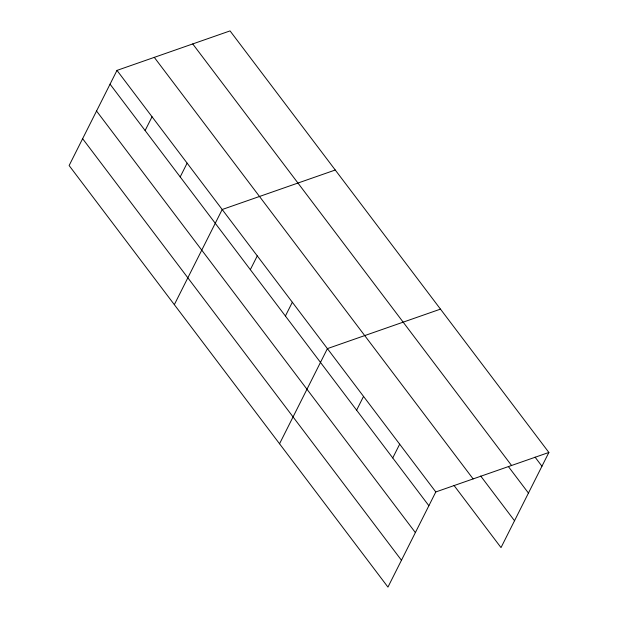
<?xml version="1.0" encoding="UTF-8"?>
<svg xmlns="http://www.w3.org/2000/svg" width="618" height="618" viewBox="0 0 618 618"><rect width="100%" height="100%" fill="white"/><g stroke="black" fill="none" stroke-linecap="round" stroke-linejoin="round"><path stroke-width="0.93" d="M116.98 70.398L69.123 165.547L387.95 587.1L435.806 491.951L548.877 452.453L230.05 30.9L116.98 70.398L435.806 491.951M145.122 130.545L152.051 116.771M180.193 176.91L187.123 163.137M174.338 304.659L222.194 209.51L335.265 170.012M250.336 269.657L257.266 255.883M285.408 316.022L292.337 302.248M279.552 443.77L327.401 348.622L440.48 309.124M356.609 410.174L363.538 396.401M392.747 457.946L399.676 444.172M548.877 452.453L501.02 547.602L453.991 485.416M535.064 457.127L541.947 466.227M192.739 43.932L511.565 465.485M508.367 466.536L528.444 493.079M480.688 476.007L514.531 520.75M154.291 57.366L473.118 478.911M110.05 84.172L428.877 505.725M96.547 111.024L415.373 532.577M82.627 138.695L401.461 560.248"/></g></svg>
